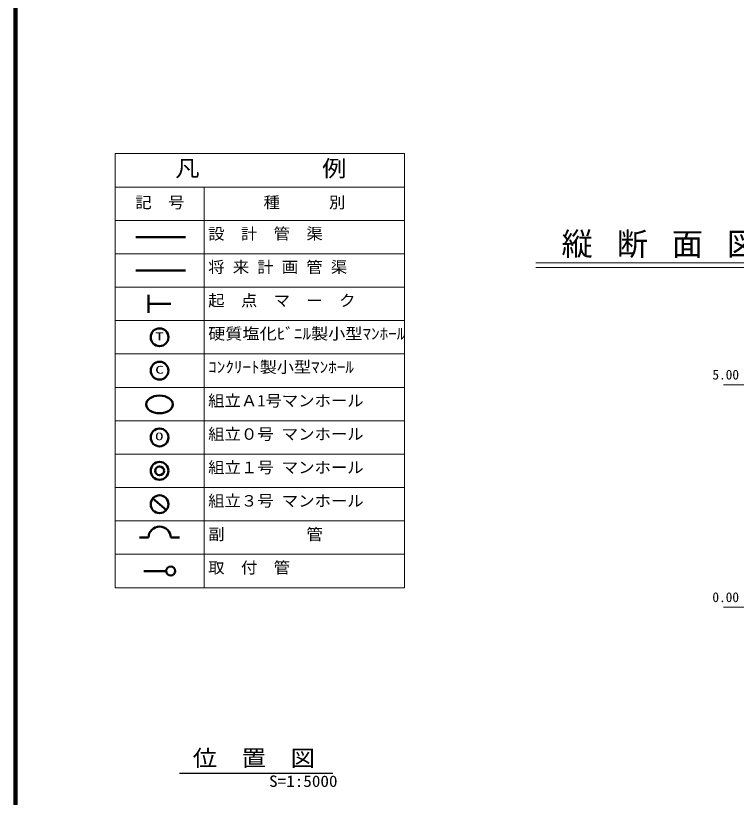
# Model space of a CAD drawing. Units: millimetres on the paper. Extents: x 20 to 1662, y 20 to 574.
# Drawn here: x 20 to 181.9, y 208.3 to 383.9 of the extents above; entities that cross this region are included whole.
import ezdxf
from ezdxf.enums import TextEntityAlignment as Align

# ---------------------------------------------------------------- set-up
doc = ezdxf.new("R2010")
doc.units = ezdxf.units.MM
doc.linetypes.add('CHAIN', pattern=[18.5, 12, -1.5, 3.5, -1.5])
for name, color, linetype, lineweight in [('D-STR-HTXT', 7, 'Continuous', 13), ('D-TTL', 2, 'Continuous', 140), ('D-TTL-BAND(縦断図の帯 等)', 7, 'Continuous', 13), ('D-TTL-LINE', 7, 'Continuous', 13)]:
    doc.layers.add(name, color=color, linetype=linetype, lineweight=lineweight)
doc.layers.add('D-TTL-TXT', color=7, linetype='Continuous')
doc.styles.add('ＭＳ ゴシック', font='')
doc.styles.get('ＭＳ ゴシック').set_extended_font_data('MS Gothic')

msp = doc.modelspace()

# ---------------------------------------------------------------- linework, layer by layer
at = {"layer": 'D-STR-HTXT', "color": 1, "lineweight": 50}
for p, q in [((47, 334.145), (58.132, 334.145)), ((49.832, 317.145), (49.832, 321.145)), ((49.832, 319.145), (54.832, 319.145)), ((50.81, 275.441), (53.855, 272.848)), ((47.832, 266.645), (49.832, 266.645)), ((56.832, 266.645), (54.832, 266.645)), ((53.832, 259.145), (48.832, 259.145))]:
    msp.add_line(p, q, dxfattribs=at)
at = {"layer": 'D-STR-HTXT'}
for p, q in [((195.24, 328.348), (136.872, 328.348)), ((195.24, 327.348), (136.872, 327.348))]:
    msp.add_line(p, q, dxfattribs=at)
at = {"layer": 'D-STR-HTXT', "color": 1, "linetype": 'CHAIN', "lineweight": 50}
msp.add_line((47, 326.645), (58.132, 326.645), dxfattribs=at)
at = {"layer": 'D-STR-HTXT', "lineweight": 25}
msp.add_line((56.79, 213.719), (91.232, 213.719), dxfattribs=at)
at = {"layer": 'D-STR-HTXT', "color": 1, "lineweight": 50}
for centre, radius in [((52.332, 311.645), 2), ((52.332, 304.145), 2), ((52.332, 289.145), 2), ((52.332, 281.645), 2), ((52.332, 281.645), 1), ((52.332, 274.145), 2), ((54.832, 259.145), 1)]:
    msp.add_circle(centre, radius, dxfattribs=at)
msp.add_arc((52.332, 266.645), 2.5, 0, 179.99999, dxfattribs=at)
msp.add_ellipse((52.317, 296.565), major_axis=(3, 0), ratio=0.666667, dxfattribs=at)
at = {"layer": 'D-TTL'}
for p, q in [((20, 574), (20, 20)), ((20, 20), (20, 574))]:
    msp.add_line(p, q, dxfattribs=at)
at = {"layer": 'D-TTL-BAND(縦断図の帯 等)', "color": 6}
for p, q in [((184, 301), (179, 301)), ((184, 251), (179, 251))]:
    msp.add_line(p, q, dxfattribs=at)
at = {"layer": 'D-TTL-LINE'}
for p, q in [((42.332, 352.895), (42.332, 255.395)), ((42.332, 352.895), (107.332, 352.895)), ((107.332, 352.895), (107.332, 255.395)), ((42.332, 345.395), (107.332, 345.395)), ((62.332, 345.395), (62.332, 255.395)), ((42.332, 337.895), (107.332, 337.895)), ((42.332, 330.395), (107.332, 330.395)), ((42.332, 322.895), (107.332, 322.895)), ((42.332, 315.395), (107.332, 315.395)), ((42.332, 307.895), (107.332, 307.895)), ((42.332, 300.395), (107.332, 300.395)), ((42.332, 292.895), (107.332, 292.895)), ((42.332, 285.395), (107.332, 285.395)), ((42.332, 277.895), (107.332, 277.895)), ((42.332, 270.395), (107.332, 270.395)), ((42.332, 262.895), (107.332, 262.895)), ((42.332, 255.395), (107.332, 255.395))]:
    msp.add_line(p, q, dxfattribs=at)

# ---------------------------------------------------------------- texts
at = {"layer": 'D-STR-HTXT', "style": 'ＭＳ ゴシック', "width": 1.1}
msp.add_text('凡\u3000\u3000\u3000\u3000\u3000例', height=3.666, dxfattribs=at).set_placement((55.832, 346.645), align=Align.BOTTOM_LEFT)
at = {"layer": 'D-STR-HTXT', "color": 1, "style": 'ＭＳ ゴシック', "width": 1.65}
msp.add_text('T', height=1.76, dxfattribs=at).set_placement((51.332, 310.445), align=Align.BOTTOM_LEFT)
for s, p in [('C', (51.323, 302.952)), ('0', (51.272, 288.001))]:
    msp.add_text(s, height=1.76, rotation=359.568, dxfattribs=at).set_placement(p, align=Align.BOTTOM_LEFT)
at = {"layer": 'D-STR-HTXT', "insert": (142.619, 329.419), "char_height": 5.132, "attachment_point": 7, "style": 'ＭＳ ゴシック'}
msp.add_mtext('\\T1.18;縦\\~断\\~面\\~図', dxfattribs=at)
at = {"layer": 'D-TTL-BAND(縦断図の帯 等)', "color": 6, "style": 'ＭＳ ゴシック'}
for s, p in [('5.00', (176.5, 301.5)), ('0.00', (176.5, 251.5))]:
    msp.add_text(s, height=2.199, dxfattribs=at).set_placement(p, align=Align.BOTTOM_LEFT)
at = {"layer": 'D-TTL-TXT', "style": 'ＭＳ ゴシック'}
for s, height, width, p in [('記\u3000号', 2.566, 1.05, (46.882, 339.895)), ('種\u3000\u3000\u3000別', 2.566, 1.05, (75.682, 339.895)), ('設\u3000計\u3000管\u3000渠', 2.566, 1.05, (63.255, 332.852)), ('将 来 計 画 管 渠', 2.566, 1.05, (63.255, 325.352)), ('起\u3000点\u3000マ\u3000ー\u3000ク', 2.566, 1.05, (63.255, 317.852)), ('硬質塩化ﾋﾞﾆﾙ製小型ﾏﾝﾎｰﾙ', 2.566, 1.1, (63.255, 310.402)), ('ｺﾝｸﾘｰﾄ製小型ﾏﾝﾎｰﾙ', 2.566, 1.1, (63.255, 302.902)), ('組立Ａ1号マンホール', 2.566, 1.05, (63.255, 295.352)), ('組立０号 マンホール', 2.566, 1.05, (63.255, 287.852)), ('組立１号 マンホール', 2.566, 1.05, (63.255, 280.352)), ('組立３号 マンホール', 2.566, 1.05, (63.255, 272.852)), ('副\u3000\u3000\u3000\u3000\u3000管', 2.566, 1.05, (63.255, 265.352)), ('取\u3000付\u3000管', 2.566, 1.05, (63.255, 257.852)), ('位\u3000置\u3000図', 3.666, 1.1, (59.76, 214.193)), ('S=1:5000', 2.566, 1.1, (76.935, 209.878))]:
    msp.add_text(s, height=height, dxfattribs=dict(at, width=width)).set_placement(p, align=Align.BOTTOM_LEFT)

doc.saveas('drawing.dxf')
